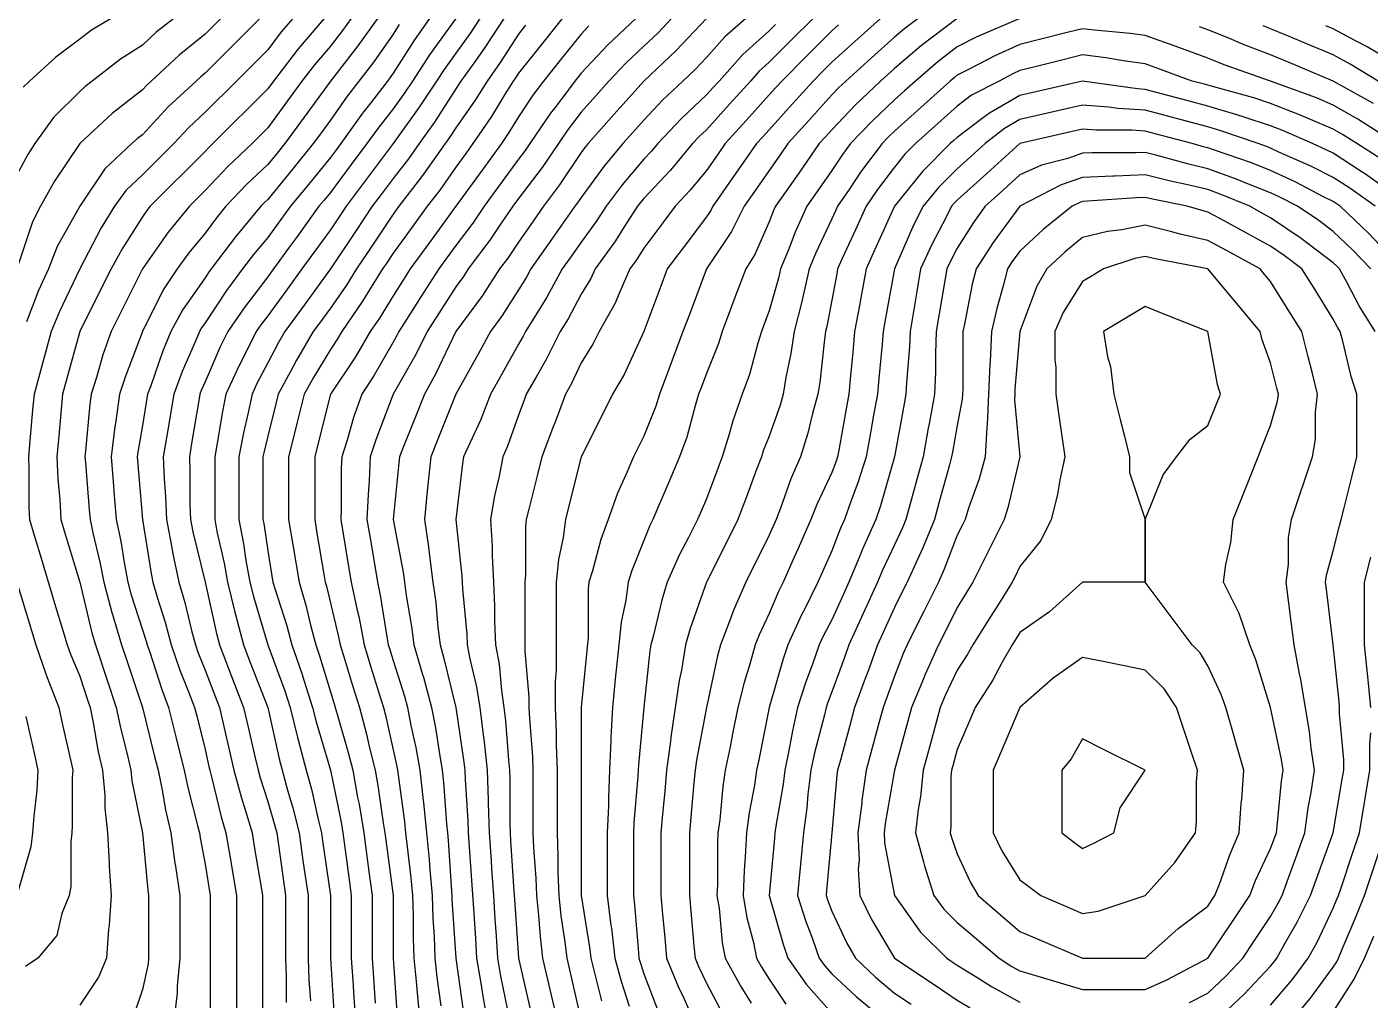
# Model space of a CAD drawing. Header units: inches. Extents: x 794995 to 811195, y 2485918 to 2508058.
# Drawn here: x 809820 to 810463, y 2502068 to 2502534 of the extents above; entities that cross this region are included whole.
import ezdxf

# ---------------------------------------------------------------- set-up
doc = ezdxf.new("R2010")
doc.units = ezdxf.units.IN
doc.header["$MEASUREMENT"] = 0
doc.layers.add('contour', color=7, linetype='Continuous')

msp = doc.modelspace()

# ---------------------------------------------------------------- linework, layer by layer
at = {"layer": 'contour'}
for points in [[(809912.66, 2502538.36), (809905.16, 2502530.86), (809892.74, 2502520.77), (809879.45, 2502508.36), (809877.23, 2502506.29), (809875.16, 2502504.08), (809860.76, 2502492.76), (809845.16, 2502478.36), (809833.16, 2502460.36), (809826.41, 2502448.36), (809822.66, 2502440.86), (809815.16, 2502418.36)], [(809890.16, 2502538.36), (809881.83, 2502531.69), (809875.16, 2502525.5), (809864.72, 2502518.8), (809851.16, 2502508.36), (809847.77, 2502505.75), (809845.16, 2502503.36), (809832.66, 2502490.86), (809823.73, 2502478.36), (809820.38, 2502473.14), (809815.16, 2502463.36)], [(809860.16, 2502538.36), (809850.87, 2502532.65), (809845.16, 2502528.36), (809833.73, 2502519.79), (809821.16, 2502508.36), (809818.16, 2502505.36)], [(809931.41, 2502538.36), (809905.16, 2502512.11), (809903.09, 2502510.43), (809900.87, 2502508.36), (809887.57, 2502495.95), (809875.16, 2502482.65), (809872.76, 2502480.76), (809870.16, 2502478.36), (809857.16, 2502466.36), (809845.16, 2502448.36), (809834.45, 2502429.08), (809830.16, 2502418.36), (809825.5, 2502408.02), (809819.77, 2502392.98)], [(809947.16, 2502538.36), (809941.64, 2502531.87), (809935.16, 2502523.36), (809920.16, 2502508.36), (809905.16, 2502493.36), (809897.42, 2502486.1), (809890.16, 2502478.36), (809875.16, 2502463.36), (809867.42, 2502456.1), (809861.83, 2502448.36), (809855.5, 2502438.02), (809845.16, 2502418.36), (809835.48, 2502398.04), (809831.52, 2502388.36), (809828.02, 2502375.5), (809826.41, 2502369.61), (809823.34, 2502358.36), (809822.66, 2502350.86), (809821.16, 2502334.36), (809820.61, 2502328.36), (809820.87, 2502322.65), (809820.87, 2502304.08), (809821.16, 2502298.36), (809823.73, 2502289.79), (809826.7, 2502279.9), (809833.62, 2502256.82), (809836.59, 2502246.93), (809839.16, 2502238.36), (809840.71, 2502233.92), (809845.16, 2502223.36), (809848.91, 2502212.11), (809850.16, 2502208.36), (809851.47, 2502202.05), (809854.05, 2502187.25), (809856.07, 2502178.36), (809857.16, 2502166.36), (809857.16, 2502160.36), (809858.49, 2502148.36), (809859.28, 2502134.24), (809859.28, 2502132.48), (809860.16, 2502118.36), (809859.28, 2502104.24), (809859.01, 2502102.21), (809858.02, 2502088.36), (809854.16, 2502079.36), (809845.16, 2502065.86)], [(809962.16, 2502538.36), (809949.75, 2502523.77), (809947.16, 2502520.36), (809937.89, 2502508.36), (809935.16, 2502504.61), (809908.91, 2502478.36), (809906.98, 2502476.54), (809905.16, 2502474.61), (809878.91, 2502448.36), (809877.23, 2502446.29), (809875.16, 2502443.36), (809865.48, 2502428.04), (809860.16, 2502418.36), (809855.16, 2502408.36), (809845.16, 2502388.36), (809838.73, 2502364.79), (809836.98, 2502358.36), (809836.16, 2502349.36), (809835.16, 2502338.36), (809834.25, 2502328.36), (809834.72, 2502317.93), (809835.69, 2502307.84), (809836.16, 2502298.36), (809838.24, 2502291.44), (809845.16, 2502268.36), (809850.97, 2502244.17), (809852.66, 2502238.36), (809858.28, 2502221.49), (809862.66, 2502208.36), (809864.81, 2502198.02), (809868.1, 2502185.42), (809869.7, 2502178.36), (809870.16, 2502173.36), (809875.16, 2502148.36), (809877.77, 2502120.97), (809878.16, 2502118.36), (809878.16, 2502088.36), (809877.89, 2502085.63), (809875.16, 2502073.36), (809871.41, 2502062.11)], [(809975.16, 2502538.36), (809971.01, 2502532.51), (809965.16, 2502525.03), (809957.47, 2502516.05), (809951.52, 2502508.36), (809944.63, 2502498.89), (809935.16, 2502485.86), (809927.66, 2502478.36), (809916.07, 2502467.45), (809905.16, 2502455.86), (809897.66, 2502448.36), (809887.57, 2502435.95), (809875.16, 2502418.36), (809865.16, 2502398.36), (809860.16, 2502388.36), (809856.27, 2502377.25), (809853.16, 2502366.36), (809850.61, 2502358.36), (809849.96, 2502353.56), (809848.02, 2502331.22), (809847.66, 2502328.36), (809847.89, 2502325.63), (809849.77, 2502302.98), (809850.16, 2502298.36), (809851.47, 2502292.05), (809854.84, 2502278.04), (809856.7, 2502268.36), (809860.61, 2502253.82), (809861.04, 2502252.48), (809865.16, 2502238.36), (809867.66, 2502230.86), (809875.16, 2502208.36), (809881.16, 2502184.36), (809882.66, 2502178.36), (809884.63, 2502168.89), (809886.27, 2502159.47), (809888.79, 2502148.36), (809890.76, 2502133.96), (809891.04, 2502132.48), (809893.16, 2502118.36), (809893.16, 2502088.36), (809891.83, 2502075.03), (809891.83, 2502071.69), (809890.16, 2502058.36)], [(809987.66, 2502538.36), (809978.33, 2502525.19), (809965.16, 2502508.36), (809952.53, 2502490.99), (809943.34, 2502478.36), (809939.66, 2502473.86), (809935.16, 2502468.36), (809924.87, 2502458.65), (809915.16, 2502448.36), (809910.61, 2502442.91), (809905.16, 2502435.5), (809897.42, 2502426.1), (809891.83, 2502418.36), (809885.16, 2502408.36), (809875.16, 2502388.36), (809866.88, 2502366.64), (809864.25, 2502358.36), (809862.53, 2502345.73), (809861.83, 2502341.69), (809860.16, 2502328.36), (809861.31, 2502314.52), (809861.52, 2502312), (809862.66, 2502298.36), (809864.81, 2502288.02), (809866.59, 2502276.93), (809868.24, 2502268.36), (809869.7, 2502262.91), (809876.98, 2502240.18), (809877.47, 2502238.36), (809878.69, 2502234.83), (809884.25, 2502217.45), (809887.66, 2502208.36), (809891.16, 2502194.36), (809891.83, 2502191.69), (809895.16, 2502178.36), (809896.88, 2502170.09), (809901.63, 2502151.89), (809902.43, 2502148.36), (809902.76, 2502145.96), (809905.16, 2502133.36), (809907.66, 2502118.36), (809907.66, 2502058.36)], [(809998.08, 2502535.43), (809995.16, 2502530.86), (809985.93, 2502517.59), (809978.79, 2502508.36), (809972.85, 2502500.67), (809965.16, 2502489.61), (809960.42, 2502483.1), (809956.98, 2502478.36), (809947.16, 2502466.36), (809935.16, 2502451.69), (809933.45, 2502450.08), (809931.83, 2502448.36), (809919.7, 2502433.82), (809917.16, 2502430.36), (809908.16, 2502418.36), (809906.87, 2502416.65), (809905.16, 2502414.08), (809894.57, 2502398.95), (809888.79, 2502388.36), (809884.84, 2502378.68), (809879.16, 2502362.36), (809877.66, 2502358.36), (809875.16, 2502343.36), (809872.94, 2502330.58), (809872.66, 2502328.36), (809875.16, 2502298.36), (809879.3, 2502272.5), (809880.16, 2502268.36), (809882.22, 2502261.3), (809886.07, 2502249.27), (809889.01, 2502238.36), (809893.16, 2502226.36), (809897.16, 2502216.36), (809900.16, 2502208.36), (809901.16, 2502204.36), (809905.16, 2502188.36), (809907.03, 2502180.24), (809907.47, 2502178.36), (809908.32, 2502175.2), (809912.9, 2502156.1), (809915.16, 2502148.36), (809917.16, 2502136.36), (809920.16, 2502118.36), (809920.16, 2502058.36)], [(810012.66, 2502538.36), (810005.4, 2502528.12), (809995.16, 2502512.11), (809993.62, 2502509.9), (809992.43, 2502508.36), (809983.16, 2502496.36), (809980.53, 2502493), (809970.16, 2502478.36), (809968.02, 2502475.5), (809965.16, 2502471.69), (809954.66, 2502458.86), (809946.07, 2502448.36), (809941.47, 2502442.05), (809935.16, 2502433.36), (809928.3, 2502425.22), (809923.16, 2502418.36), (809915.44, 2502408.08), (809905.16, 2502392.65), (809903.39, 2502390.13), (809902.43, 2502388.36), (809900.54, 2502383.75), (809894.25, 2502369.27), (809890.16, 2502358.36), (809887.16, 2502340.36), (809885.16, 2502328.36), (809885.59, 2502317.93), (809886.27, 2502309.47), (809886.7, 2502298.36), (809889.44, 2502284.08), (809889.64, 2502282.84), (809892.66, 2502268.36), (809895.48, 2502258.68), (809898.84, 2502244.68), (809900.54, 2502238.36), (809901.73, 2502234.93), (809905.16, 2502226.36), (809910.16, 2502213.36), (809912.08, 2502208.36), (809914.16, 2502199.36), (809916.41, 2502189.61), (809919.01, 2502178.36), (809922.43, 2502165.63), (809924.57, 2502158.95), (809927.66, 2502148.36), (809928.73, 2502141.93), (809932.16, 2502121.36), (809932.66, 2502118.36), (809932.66, 2502058.36)], [(810025.16, 2502538.36), (810012.6, 2502520.92), (810004.39, 2502508.36), (810000.74, 2502502.78), (809995.16, 2502495.03), (809987.84, 2502485.68), (809982.66, 2502478.36), (809975.16, 2502468.36), (809965.16, 2502455.03), (809962.16, 2502451.36), (809959.7, 2502448.36), (809949.37, 2502434.15), (809945.16, 2502428.36), (809937.89, 2502418.36), (809935.16, 2502414.61), (809923.81, 2502399.71), (809916.07, 2502388.36), (809912.43, 2502381.09), (809905.16, 2502364.36), (809903.34, 2502360.18), (809902.66, 2502358.36), (809902.16, 2502355.36), (809898.73, 2502334.79), (809897.66, 2502328.36), (809897.96, 2502321.16), (809897.96, 2502305.56), (809898.24, 2502298.36), (809899.35, 2502292.56), (809905.16, 2502268.36), (809910.61, 2502243.82), (809912.08, 2502238.36), (809916.41, 2502227.11), (809918.49, 2502221.69), (809923.62, 2502208.36), (809925.78, 2502198.99), (809929.16, 2502184.36), (809930.54, 2502178.36), (809931.52, 2502174.72), (809935.16, 2502163.36), (809938.59, 2502151.79), (809939.45, 2502148.36), (809943.73, 2502118.36), (809943.73, 2502088.36), (809944.05, 2502079.47), (809944.05, 2502067.25)], [(810036.7, 2502538.36), (810032.14, 2502531.38), (810025.16, 2502521.69), (810019.58, 2502513.94), (810015.93, 2502508.36), (810007.72, 2502495.8), (809995.16, 2502478.36), (809982.3, 2502461.22), (809972.66, 2502448.36), (809969.66, 2502443.86), (809965.16, 2502437.11), (809957.26, 2502426.26), (809951.52, 2502418.36), (809944.63, 2502408.89), (809935.16, 2502395.86), (809931.92, 2502391.6), (809929.7, 2502388.36), (809924.25, 2502377.45), (809921.44, 2502372.08), (809915.16, 2502358.36), (809913.44, 2502350.09), (809910.87, 2502334.08), (809909.77, 2502328.36), (809909.77, 2502298.36), (809910.87, 2502292.65), (809914.25, 2502277.45), (809915.87, 2502268.36), (809919.44, 2502254.08), (809919.7, 2502252.91), (809923.62, 2502238.36), (809926.83, 2502230.03), (809935.16, 2502208.36), (809940.61, 2502183.82), (809944.63, 2502168.89), (809947.16, 2502160.36), (809950.16, 2502148.36), (809952.03, 2502135.24), (809952.66, 2502130.86), (809954.45, 2502118.36), (809954.45, 2502088.36), (809954.81, 2502078.02), (809955.56, 2502067.96)], [(810048.24, 2502538.36), (810039.11, 2502524.41), (810033.73, 2502516.93), (810027.66, 2502508.36), (810026.7, 2502506.82), (810025.16, 2502504.61), (810014.91, 2502488.61), (810007.66, 2502478.36), (810002.48, 2502471.04), (809995.16, 2502461.69), (809989.44, 2502454.08), (809985.16, 2502448.36), (809977.16, 2502436.36), (809965.16, 2502418.36), (809952.53, 2502400.99), (809943.34, 2502388.36), (809940.3, 2502383.22), (809935.16, 2502373.36), (809930.02, 2502363.5), (809927.66, 2502358.36), (809925.69, 2502348.89), (809923.55, 2502339.97), (809921.31, 2502328.36), (809921.31, 2502298.36), (809923.55, 2502286.75), (809924.72, 2502278.8), (809926.59, 2502268.36), (809928.3, 2502261.5), (809935.16, 2502238.36), (809943.27, 2502216.47), (809945.87, 2502208.36), (809949.44, 2502194.08), (809949.7, 2502192.91), (809953.62, 2502178.36), (809956.07, 2502169.27), (809959.44, 2502154.08), (809960.87, 2502148.36), (809961.41, 2502144.61), (809965.16, 2502118.36), (809965.16, 2502088.36), (809967.03, 2502060.24)], [(810058.49, 2502535.03), (810055.16, 2502530.86), (810046.38, 2502517.14), (810040.16, 2502508.36), (810034.39, 2502499.13), (810025.16, 2502485.86), (810022.23, 2502481.29), (810020.16, 2502478.36), (810009.79, 2502463.73), (810007.16, 2502460.36), (809997.89, 2502448.36), (809995.16, 2502444.61), (809984.66, 2502428.86), (809977.66, 2502418.36), (809972.85, 2502410.67), (809965.16, 2502399.61), (809960.42, 2502393.1), (809956.98, 2502388.36), (809948.87, 2502374.65), (809946.07, 2502369.27), (809940.16, 2502358.36), (809939.16, 2502354.36), (809935.16, 2502338.36), (809933.22, 2502330.3), (809932.85, 2502328.36), (809932.85, 2502298.36), (809933.22, 2502296.43), (809935.16, 2502283.36), (809937.66, 2502268.36), (809938.69, 2502264.83), (809944.25, 2502247.45), (809946.7, 2502238.36), (809951.44, 2502224.65), (809952.53, 2502220.99), (809956.59, 2502208.36), (809958.3, 2502201.5), (809965.16, 2502178.36), (809970.3, 2502153.5), (809971.16, 2502148.36), (809972.08, 2502141.44), (809973.98, 2502127.18), (809975.16, 2502118.36), (809975.16, 2502088.36), (809975.87, 2502077.65), (809976.41, 2502069.61), (809977.16, 2502058.36)], [(810076.16, 2502538.36), (810066.83, 2502526.69), (810055.16, 2502512.11), (810053.7, 2502509.82), (810052.66, 2502508.36), (810048.49, 2502501.69), (810042.19, 2502491.33), (810033.34, 2502478.36), (810029.9, 2502473.62), (810025.16, 2502467.11), (810017.47, 2502456.05), (810011.52, 2502448.36), (810004.63, 2502438.89), (809995.16, 2502425.86), (809992.16, 2502421.36), (809990.16, 2502418.36), (809981.83, 2502405.03), (809980.56, 2502402.96), (809970.61, 2502388.36), (809968.59, 2502384.93), (809965.16, 2502379.79), (809957.05, 2502366.47), (809952.66, 2502358.36), (809949.16, 2502344.36), (809948.49, 2502341.69), (809945.16, 2502328.36), (809945.16, 2502298.36), (809947.16, 2502286.36), (809950.16, 2502268.36), (809953.55, 2502256.75), (809955.69, 2502247.84), (809958.24, 2502238.36), (809960.02, 2502233.22), (809965.16, 2502215.86), (809966.92, 2502210.13), (809967.47, 2502208.36), (809968.32, 2502205.2), (809973.73, 2502186.93), (809975.87, 2502178.36), (809978.2, 2502165.32), (809978.87, 2502162.08), (809981.16, 2502148.36), (809982.81, 2502136.01), (809983.62, 2502129.9), (809985.16, 2502118.36), (809985.16, 2502088.36), (809985.78, 2502078.99), (809986.59, 2502066.93)], [(810088.8, 2502534.72), (810085.16, 2502530.86), (810075.16, 2502518.36), (810067.16, 2502508.36), (810062.02, 2502501.5), (810055.16, 2502491.22), (810050.29, 2502483.23), (810046.98, 2502478.36), (810037.79, 2502465.73), (810025.16, 2502448.36), (810012.53, 2502430.99), (810003.34, 2502418.36), (810000.16, 2502413.36), (809995.16, 2502405.5), (809988.67, 2502394.85), (809984.25, 2502388.36), (809977.16, 2502376.36), (809965.16, 2502358.36), (809959.16, 2502334.36), (809957.66, 2502328.36), (809957.66, 2502298.36), (809958.73, 2502291.93), (809962.16, 2502271.36), (809962.66, 2502268.36), (809963.22, 2502266.43), (809969.03, 2502242.23), (809969.77, 2502238.36), (809971.83, 2502231.69), (809975.75, 2502218.95), (809979.01, 2502208.36), (809982.43, 2502195.63), (809983.73, 2502189.79), (809986.59, 2502178.36), (809987.89, 2502171.09), (809990.36, 2502153.16), (809991.16, 2502148.36), (809991.63, 2502144.83), (809995.16, 2502118.36), (809995.16, 2502088.36), (809997.09, 2502060.3)], [(810111.41, 2502538.36), (810097.89, 2502525.63), (810085.16, 2502512.11), (810082.16, 2502508.36), (810073.16, 2502496.36), (810070.56, 2502492.96), (810060.61, 2502478.36), (810058.4, 2502475.12), (810055.16, 2502470.86), (810045.69, 2502457.84), (810038.79, 2502448.36), (810033.27, 2502440.25), (810025.16, 2502429.61), (810020.42, 2502423.1), (810016.98, 2502418.36), (810008.49, 2502405.03), (810002.66, 2502395.86), (809997.89, 2502388.36), (809996.98, 2502386.54), (809995.16, 2502383.36), (809986.07, 2502367.45), (809980.16, 2502358.36), (809976.27, 2502347.25), (809973.16, 2502336.36), (809970.61, 2502328.36), (809970.38, 2502323.14), (809970.38, 2502303.58), (809970.16, 2502298.36), (809973.73, 2502276.93), (809975.16, 2502268.36), (809977.79, 2502255.73), (809978.71, 2502251.91), (809981.31, 2502238.36), (809984.57, 2502227.77), (809988.49, 2502215.03), (809990.54, 2502208.36), (809991.52, 2502204.72), (809996.98, 2502180.18), (809997.3, 2502178.36), (809997.56, 2502175.96), (810000.61, 2502153.82), (810001.16, 2502148.36), (810001.83, 2502141.69), (810003.73, 2502126.93), (810004.53, 2502118.36), (810004.84, 2502108.68), (810004.84, 2502098.04), (810005.16, 2502088.36), (810006.27, 2502077.25), (810006.77, 2502069.97), (810008.02, 2502058.36)], [(810128.49, 2502538.36), (810122.02, 2502531.5), (810115.16, 2502525.03), (810106.59, 2502516.93), (810098.49, 2502508.36), (810092.22, 2502501.3), (810085.16, 2502493.36), (810078.67, 2502484.85), (810074.25, 2502478.36), (810066.51, 2502467.01), (810055.16, 2502452.11), (810052.43, 2502448.36), (810046.59, 2502439.79), (810041.44, 2502432.08), (810031.16, 2502418.36), (810028.8, 2502414.72), (810025.16, 2502409.79), (810011.52, 2502388.36), (810006.07, 2502377.45), (809995.16, 2502358.36), (809986.88, 2502336.64), (809984.25, 2502328.36), (809983.73, 2502316.93), (809983.16, 2502310.36), (809982.66, 2502298.36), (809984.45, 2502287.65), (809987.66, 2502268.36), (809988.95, 2502262.15), (809992.3, 2502241.22), (809992.85, 2502238.36), (809993.39, 2502236.6), (809995.16, 2502230.86), (810000.61, 2502213.82), (810002.08, 2502208.36), (810003.73, 2502199.79), (810006.07, 2502189.27), (810008.02, 2502178.36), (810009.56, 2502163.96), (810009.7, 2502162.91), (810011.16, 2502148.36), (810012.43, 2502135.63), (810012.74, 2502130.77), (810013.91, 2502118.36), (810014.25, 2502107.45), (810014.81, 2502098.71), (810015.16, 2502088.36), (810016.07, 2502079.27), (810017.96, 2502065.56)], [(810145.16, 2502538.36), (810130.61, 2502522.91), (810115.16, 2502508.36), (810101.04, 2502492.48), (810088.49, 2502478.36), (810086.98, 2502476.54), (810085.16, 2502474.08), (810074.87, 2502458.65), (810067.16, 2502448.36), (810062.22, 2502441.3), (810055.16, 2502431.22), (810050.02, 2502423.5), (810046.16, 2502418.36), (810037.89, 2502405.63), (810025.16, 2502388.36), (810015.48, 2502368.04), (810010.16, 2502358.36), (810005.87, 2502347.65), (810000.16, 2502333.36), (809998.16, 2502328.36), (809997.89, 2502325.63), (809995.16, 2502298.36), (809999.96, 2502273.16), (810000.61, 2502268.36), (810001.47, 2502262.05), (810004.05, 2502247.25), (810005.16, 2502238.36), (810009.28, 2502224.24), (810009.7, 2502222.91), (810013.62, 2502208.36), (810015.48, 2502198.68), (810017.33, 2502186.19), (810018.73, 2502178.36), (810019.35, 2502172.56), (810020.71, 2502152.81), (810021.16, 2502148.36), (810021.52, 2502144.72), (810023.09, 2502120.43), (810023.28, 2502118.36), (810023.34, 2502116.54), (810025.16, 2502088.36), (810028.8, 2502062)], [(810163.91, 2502538.36), (810153.98, 2502529.54), (810145.16, 2502519.61), (810139.7, 2502513.82), (810133.91, 2502508.36), (810124.25, 2502499.27), (810115.16, 2502489.61), (810109.87, 2502483.66), (810105.16, 2502478.36), (810096.07, 2502467.45), (810085.16, 2502452.65), (810083.45, 2502450.08), (810082.16, 2502448.36), (810071.04, 2502432.48), (810061.16, 2502418.36), (810059.03, 2502414.49), (810055.16, 2502408.36), (810047.42, 2502396.1), (810041.83, 2502388.36), (810035.87, 2502377.65), (810025.16, 2502358.36), (810016.59, 2502336.93), (810013.16, 2502328.36), (810011.83, 2502315.03), (810011.52, 2502312), (810010.16, 2502298.36), (810012.12, 2502285.32), (810012.53, 2502280.99), (810014.25, 2502268.36), (810015.56, 2502258.76), (810016.59, 2502246.93), (810017.66, 2502238.36), (810019.35, 2502232.56), (810025.16, 2502208.36), (810029.03, 2502182.23), (810029.45, 2502178.36), (810029.6, 2502173.92), (810030.97, 2502154.17), (810031.16, 2502148.36), (810033.73, 2502109.79), (810034.53, 2502097.74), (810035.16, 2502088.36), (810037.16, 2502076.36), (810037.89, 2502071.09), (810040.16, 2502058.36)], [(810178.16, 2502535.36), (810175.16, 2502532.36), (810162.53, 2502520.99), (810151.16, 2502508.36), (810148.32, 2502505.2), (810145.16, 2502501.69), (810133.16, 2502490.36), (810121.83, 2502478.36), (810118.8, 2502474.72), (810115.16, 2502470.86), (810104.87, 2502458.65), (810097.16, 2502448.36), (810092.43, 2502441.09), (810085.16, 2502431.22), (810079.87, 2502423.66), (810076.16, 2502418.36), (810068.71, 2502404.81), (810063.73, 2502396.93), (810058.49, 2502388.36), (810057.38, 2502386.14), (810055.16, 2502382.36), (810046.59, 2502366.93), (810041.83, 2502358.36), (810037.16, 2502346.36), (810031.83, 2502335.03), (810028.91, 2502328.36), (810028.32, 2502325.2), (810025.16, 2502298.36), (810028.02, 2502271.22), (810028.16, 2502268.36), (810028.32, 2502265.2), (810030.38, 2502243.58), (810030.61, 2502238.36), (810031.83, 2502231.69), (810035.16, 2502218.36), (810036.7, 2502208.36), (810038.2, 2502195.32), (810038.71, 2502191.91), (810040.16, 2502178.36), (810040.68, 2502163.88), (810040.68, 2502162.84), (810041.16, 2502148.36), (810042.03, 2502135.24), (810042.3, 2502131.22), (810043.16, 2502118.36), (810043.91, 2502107.11), (810044.45, 2502099.08), (810045.16, 2502088.36), (810046.59, 2502079.79), (810049.94, 2502063.58)], [(810196.16, 2502538.36), (810185.66, 2502527.86), (810175.16, 2502517.36), (810170.42, 2502513.1), (810166.16, 2502508.36), (810156.21, 2502497.31), (810145.16, 2502485.03), (810141.73, 2502481.79), (810138.49, 2502478.36), (810127.89, 2502465.63), (810115.16, 2502452.11), (810113.45, 2502450.08), (810112.16, 2502448.36), (810106.59, 2502439.79), (810101.61, 2502431.91), (810091.83, 2502418.36), (810089.77, 2502413.75), (810085.16, 2502406.36), (810078.95, 2502394.57), (810075.16, 2502388.36), (810068.49, 2502375.03), (810063.73, 2502366.93), (810058.91, 2502358.36), (810057.89, 2502355.63), (810055.16, 2502348.36), (810049.94, 2502333.58), (810047.66, 2502328.36), (810045.93, 2502319.13), (810043.73, 2502309.79), (810041.83, 2502298.36), (810042.53, 2502285.73), (810042.53, 2502280.99), (810043.16, 2502268.36), (810043.73, 2502256.93), (810043.73, 2502249.79), (810044.25, 2502238.36), (810045.93, 2502229.13), (810046.98, 2502216.54), (810048.24, 2502208.36), (810048.95, 2502202.15), (810050.36, 2502183.16), (810050.87, 2502178.36), (810051.02, 2502174.22), (810051.02, 2502152.5), (810051.16, 2502148.36), (810051.41, 2502144.61), (810053.02, 2502120.5), (810053.16, 2502118.36), (810053.28, 2502116.49), (810055.16, 2502088.36), (810060.78, 2502063.99)], [(810208.32, 2502535.2), (810205.16, 2502532.36), (810193.16, 2502520.36), (810181.16, 2502508.36), (810178.32, 2502505.2), (810175.16, 2502501.69), (810164.11, 2502489.41), (810154.16, 2502478.36), (810150.45, 2502473.07), (810145.16, 2502465.5), (810137.42, 2502456.1), (810130.16, 2502448.36), (810123.73, 2502439.79), (810115.16, 2502428.36), (810111.29, 2502422.23), (810108.49, 2502418.36), (810103.16, 2502406.36), (810101.52, 2502402), (810093.73, 2502388.36), (810090.87, 2502382.65), (810085.16, 2502373.36), (810080.36, 2502363.16), (810077.66, 2502358.36), (810073.16, 2502346.36), (810071.52, 2502342), (810066.41, 2502328.36), (810064.16, 2502319.36), (810060.16, 2502303.36), (810058.91, 2502298.36), (810058.49, 2502295.03), (810058.49, 2502271.69), (810058.16, 2502268.36), (810058.16, 2502235.36), (810060.16, 2502213.36), (810060.16, 2502208.36), (810060.38, 2502203.14), (810061.83, 2502185.03), (810062.08, 2502178.36), (810062.08, 2502148.36), (810062.36, 2502141.16), (810063.44, 2502126.64), (810063.73, 2502118.36), (810064.76, 2502108.76), (810065.5, 2502098.71), (810066.7, 2502088.36), (810073.62, 2502058.36)], [(810228.49, 2502538.36), (810216.21, 2502527.31), (810205.16, 2502517.36), (810200.66, 2502512.86), (810196.16, 2502508.36), (810186.21, 2502497.31), (810175.16, 2502485.03), (810172, 2502481.52), (810169.16, 2502478.36), (810159.28, 2502464.24), (810148.16, 2502448.36), (810147.16, 2502446.36), (810145.16, 2502443.36), (810134.45, 2502429.08), (810126.41, 2502418.36), (810123.34, 2502410.18), (810115.16, 2502388.36), (810105.69, 2502367.84), (810100.16, 2502358.36), (810095.16, 2502348.36), (810085.16, 2502328.36), (810079.16, 2502304.36), (810077.66, 2502298.36), (810076.59, 2502289.79), (810074.25, 2502279.27), (810073.16, 2502268.36), (810073.16, 2502226.36), (810072.66, 2502220.86), (810072.66, 2502208.36), (810073.16, 2502196.36), (810073.16, 2502190.36), (810073.62, 2502178.36), (810073.62, 2502148.36), (810074.05, 2502137.25), (810074.05, 2502129.47), (810074.45, 2502118.36), (810075.48, 2502108.68), (810077.33, 2502096.19), (810078.24, 2502088.36), (810079.53, 2502082.74), (810085.16, 2502058.36)], [(810246.41, 2502538.36), (810240.02, 2502533.5), (810235.16, 2502529.36), (810224.11, 2502519.41), (810211.83, 2502508.36), (810208.4, 2502505.12), (810205.16, 2502501.69), (810194.11, 2502489.41), (810184.16, 2502478.36), (810180.45, 2502473.07), (810175.16, 2502465.5), (810168.1, 2502455.42), (810163.16, 2502448.36), (810157.16, 2502436.36), (810145.16, 2502418.36), (810136.98, 2502396.54), (810133.91, 2502388.36), (810128.79, 2502374.72), (810127.16, 2502370.36), (810122.66, 2502358.36), (810120.87, 2502352.65), (810115.16, 2502338.36), (810111.83, 2502331.69), (810110.16, 2502328.36), (810106.59, 2502319.79), (810102.53, 2502310.99), (810098.02, 2502298.36), (810094.63, 2502288.89), (810090.61, 2502273.82), (810088.91, 2502268.36), (810088.49, 2502265.03), (810088.49, 2502241.69), (810087.89, 2502235.63), (810085.16, 2502208.36), (810085.16, 2502118.36), (810089.3, 2502092.5), (810089.77, 2502088.36), (810091.47, 2502082.05), (810094.84, 2502068.04)], [(810265.16, 2502538.36), (810248.13, 2502525.39), (810235.16, 2502514.36), (810232, 2502511.52), (810228.49, 2502508.36), (810216.51, 2502497.01), (810205.16, 2502485.03), (810202, 2502481.52), (810199.16, 2502478.36), (810189.28, 2502464.24), (810178.16, 2502448.36), (810177.23, 2502446.29), (810175.16, 2502440.86), (810168.24, 2502425.28), (810163.91, 2502418.36), (810158.79, 2502404.72), (810157.16, 2502400.36), (810152.66, 2502388.36), (810150.87, 2502382.65), (810145.16, 2502368.36), (810142.43, 2502361.09), (810141.41, 2502358.36), (810139.7, 2502352.91), (810135.69, 2502337.84), (810132.3, 2502328.36), (810127.16, 2502316.36), (810122.66, 2502305.86), (810119.45, 2502298.36), (810118.02, 2502295.5), (810115.16, 2502288.36), (810109.44, 2502274.08), (810107.66, 2502268.36), (810106.59, 2502259.79), (810104.25, 2502249.27), (810103.16, 2502238.36), (810101.83, 2502225.03), (810101.52, 2502222), (810100.16, 2502208.36), (810099.44, 2502194.08), (810099.44, 2502192.65), (810098.79, 2502178.36), (810098.2, 2502165.32), (810098.2, 2502161.4), (810097.66, 2502148.36), (810097.66, 2502118.36), (810099.44, 2502104.08), (810099.64, 2502102.84), (810101.31, 2502088.36), (810104.25, 2502077.45), (810108.1, 2502065.42)], [(810295.16, 2502538.36), (810274.25, 2502529.27), (810265.16, 2502524.72), (810255.93, 2502517.59), (810245.16, 2502508.36), (810239.9, 2502503.62), (810235.16, 2502499.36), (810224.39, 2502489.13), (810214.16, 2502478.36), (810210.3, 2502473.22), (810205.16, 2502465.5), (810198.1, 2502455.42), (810193.16, 2502448.36), (810187.57, 2502435.95), (810184.39, 2502427.59), (810180.61, 2502418.36), (810179.6, 2502413.92), (810175.16, 2502398.36), (810172.43, 2502391.09), (810171.41, 2502388.36), (810169.7, 2502382.91), (810165.69, 2502367.84), (810162.3, 2502358.36), (810157.79, 2502345.73), (810156.07, 2502339.27), (810152.66, 2502328.36), (810150.61, 2502322.91), (810145.16, 2502308.36), (810142.16, 2502301.36), (810140.87, 2502298.36), (810136.59, 2502289.79), (810132.12, 2502281.4), (810126.41, 2502268.36), (810123.73, 2502259.79), (810119.77, 2502242.98), (810118.49, 2502238.36), (810118.02, 2502235.5), (810115.16, 2502208.36), (810112.55, 2502180.97), (810112.43, 2502178.36), (810112.3, 2502175.5), (810110.36, 2502153.16), (810110.16, 2502148.36), (810110.16, 2502118.36), (810110.71, 2502113.92), (810112.55, 2502090.97), (810112.85, 2502088.36), (810113.34, 2502086.54), (810115.16, 2502080.86), (810121.37, 2502064.57)], [(810475.16, 2502478.36), (810456.87, 2502490.07), (810445.16, 2502496.82), (810437.05, 2502500.25), (810415.16, 2502508.36), (810392.9, 2502516.1), (810385.16, 2502519.27), (810371.16, 2502524.36), (810355.16, 2502530.18), (810347.96, 2502531.16), (810330.87, 2502532.65), (810325.16, 2502533.36), (810318.49, 2502531.69), (810305.16, 2502528.36), (810295.16, 2502525.86), (810283.16, 2502520.36), (810270.61, 2502513.82), (810265.16, 2502511.09), (810263.62, 2502509.9), (810261.83, 2502508.36), (810247.79, 2502495.73), (810235.16, 2502484.36), (810232.08, 2502481.44), (810229.16, 2502478.36), (810218.87, 2502464.65), (810213.73, 2502456.93), (810207.89, 2502448.36), (810207.03, 2502446.49), (810205.16, 2502442.36), (810197.42, 2502426.1), (810194.25, 2502418.36), (810191.04, 2502404.24), (810190.76, 2502402.76), (810187.16, 2502388.36), (810185.59, 2502377.93), (810183.16, 2502366.36), (810181.83, 2502358.36), (810180.38, 2502353.14), (810175.16, 2502338.36), (810172.3, 2502331.22), (810171.41, 2502328.36), (810169.16, 2502322.36), (810164.25, 2502309.27), (810160.16, 2502298.36), (810155.16, 2502288.36), (810145.16, 2502268.36), (810137.33, 2502246.19), (810135.16, 2502238.36), (810133.16, 2502226.36), (810132.12, 2502221.4), (810128.2, 2502195.32), (810127.79, 2502190.99), (810126.07, 2502178.36), (810125.16, 2502168.36), (810124.16, 2502157.36), (810123.34, 2502148.36), (810123.34, 2502118.36), (810124.16, 2502109.36), (810125.16, 2502098.36), (810126.07, 2502088.36), (810131.61, 2502074.81), (810134.25, 2502069.27), (810139.16, 2502058.36)], [(810464.39, 2502497.59), (810445.16, 2502508.36), (810423.98, 2502517.18), (810415.16, 2502520.86), (810402.43, 2502525.63), (810394.39, 2502529.13), (810385.16, 2502532.91), (810381.16, 2502534.36)], [(810466.59, 2502508.36), (810453.27, 2502516.47), (810445.16, 2502520.86), (810432.81, 2502526.01), (810423.73, 2502529.79), (810415.16, 2502533.36), (810411.52, 2502534.72)], [(810475.16, 2502516.54), (810461.44, 2502524.65), (810456.07, 2502527.45), (810445.16, 2502533.36), (810441.63, 2502534.83)], [(810467.84, 2502471.04), (810456.41, 2502478.36), (810449.55, 2502482.75), (810445.16, 2502485.28), (810433.16, 2502490.36), (810429.01, 2502492.21), (810415.16, 2502497.65), (810407.05, 2502500.25), (810388.02, 2502505.5), (810385.16, 2502506.36), (810383.58, 2502506.78), (810377.66, 2502508.36), (810361.16, 2502514.36), (810355.16, 2502516.54), (810345.69, 2502517.84), (810336.27, 2502519.47), (810325.16, 2502520.86), (810315.16, 2502518.36), (810301.83, 2502515.03), (810295.16, 2502513.36), (810291.73, 2502511.79), (810285.16, 2502508.36), (810272.02, 2502501.5), (810265.16, 2502496.36), (810245.16, 2502478.36), (810240.16, 2502473.36), (810235.16, 2502467.11), (810227.05, 2502456.47), (810221.52, 2502448.36), (810216.41, 2502437.11), (810210.16, 2502423.36), (810207.89, 2502418.36), (810207.47, 2502416.05), (810205.16, 2502403.36), (810202.76, 2502390.76), (810202.16, 2502388.36), (810201.63, 2502384.83), (810199.44, 2502364.08), (810198.49, 2502358.36), (810195.93, 2502349.13), (810193.73, 2502339.79), (810190.16, 2502328.36), (810185.59, 2502317.93), (810180.61, 2502303.82), (810178.49, 2502298.36), (810175.16, 2502290.86), (810163.91, 2502268.36), (810158.2, 2502255.32), (810156.07, 2502249.27), (810151.83, 2502238.36), (810150.38, 2502233.14), (810145.16, 2502208.36), (810140.36, 2502183.16), (810139.7, 2502178.36), (810139.16, 2502172.36), (810137.66, 2502155.86), (810136.98, 2502148.36), (810136.98, 2502118.36), (810137.66, 2502110.86), (810139.16, 2502094.36), (810139.7, 2502088.36), (810141.29, 2502084.49), (810145.16, 2502076.36), (810151.37, 2502064.57)], [(810475.16, 2502453.36), (810460.53, 2502463.73), (810458.49, 2502465.03), (810445.16, 2502473.75), (810442.08, 2502475.28), (810435.16, 2502478.36), (810421.31, 2502484.52), (810415.16, 2502486.93), (810402.53, 2502490.99), (810399.01, 2502492.21), (810385.16, 2502496.36), (810375.69, 2502498.89), (810360.61, 2502502.91), (810355.16, 2502504.36), (810351.41, 2502504.61), (810325.16, 2502508.36), (810300.78, 2502502.74), (810295.16, 2502501.44), (810280.53, 2502493), (810277.16, 2502490.36), (810265.16, 2502481.36), (810263.58, 2502479.94), (810261.83, 2502478.36), (810248.49, 2502465.03), (810235.16, 2502448.36), (810225.78, 2502427.74), (810221.52, 2502418.36), (810219.01, 2502404.52), (810218.49, 2502401.69), (810216.07, 2502388.36), (810215.16, 2502378.36), (810214.16, 2502367.36), (810213.34, 2502358.36), (810212.08, 2502351.44), (810208.49, 2502331.69), (810207.89, 2502328.36), (810207.23, 2502326.29), (810205.16, 2502320.86), (810197.96, 2502305.56), (810195.16, 2502298.36), (810189.01, 2502284.52), (810187.16, 2502280.36), (810181.83, 2502268.36), (810179.6, 2502263.92), (810175.16, 2502253.36), (810170.36, 2502243.16), (810168.49, 2502238.36), (810165.93, 2502229.13), (810163.16, 2502220.36), (810160.16, 2502208.36), (810157.66, 2502195.86), (810156.41, 2502189.61), (810154.16, 2502178.36), (810152.98, 2502170.54), (810151.47, 2502154.68), (810150.61, 2502148.36), (810150.38, 2502143.14), (810150.38, 2502123.58), (810150.16, 2502118.36), (810151.16, 2502112.36), (810152.66, 2502095.86), (810154.16, 2502088.36), (810161.61, 2502074.81), (810166.59, 2502066.93)], [(810465.16, 2502448.36), (810453.53, 2502456.73), (810445.16, 2502462.21), (810434.39, 2502467.59), (810419.16, 2502474.36), (810415.16, 2502476.22), (810413.62, 2502476.82), (810409.16, 2502478.36), (810391.31, 2502484.52), (810385.16, 2502486.36), (810374.25, 2502489.27), (810367.79, 2502490.99), (810355.16, 2502494.36), (810342.03, 2502495.24), (810337.66, 2502495.86), (810325.16, 2502496.82), (810295.16, 2502489.9), (810287.84, 2502485.68), (810278.49, 2502478.36), (810271.47, 2502472.05), (810265.16, 2502466.36), (810256.16, 2502457.36), (810248.79, 2502448.36), (810244.25, 2502439.27), (810235.16, 2502418.36), (810230.54, 2502392.98), (810229.7, 2502388.36), (810229.16, 2502382.36), (810227.66, 2502365.86), (810226.98, 2502358.36), (810225.16, 2502348.36), (810223.62, 2502339.9), (810221.52, 2502328.36), (810217.57, 2502315.95), (810214.39, 2502307.59), (810211.16, 2502298.36), (810209.3, 2502294.22), (810205.16, 2502283.36), (810200.54, 2502272.98), (810198.49, 2502268.36), (810191.83, 2502255.03), (810190.68, 2502252.84), (810184.16, 2502238.36), (810181.83, 2502231.69), (810175.16, 2502208.36), (810170.16, 2502183.36), (810169.16, 2502178.36), (810168.1, 2502171.3), (810165.56, 2502157.96), (810164.25, 2502148.36), (810163.73, 2502136.93), (810163.16, 2502130.36), (810162.66, 2502118.36), (810164.45, 2502107.65), (810167.66, 2502095.86), (810169.16, 2502088.36), (810171.29, 2502084.49), (810175.16, 2502078.36), (810183.16, 2502066.36)], [(810475.16, 2502421.69), (810462.19, 2502435.39), (810448.49, 2502448.36), (810446.55, 2502449.76), (810445.16, 2502450.67), (810440.54, 2502452.98), (810426.87, 2502460.07), (810415.16, 2502465.5), (810405.93, 2502469.13), (810388.32, 2502475.2), (810385.16, 2502476.36), (810383.54, 2502476.74), (810377.66, 2502478.36), (810359.9, 2502483.1), (810355.16, 2502484.36), (810348.73, 2502484.79), (810331.59, 2502484.79), (810325.16, 2502485.28), (810319.53, 2502483.99), (810295.16, 2502478.36), (810279.37, 2502464.15), (810265.16, 2502451.36), (810263.66, 2502449.86), (810262.43, 2502448.36), (810259.7, 2502442.91), (810253.16, 2502430.36), (810247.66, 2502418.36), (810245.87, 2502407.65), (810242.66, 2502388.36), (810242.36, 2502381.16), (810240.87, 2502364.08), (810240.61, 2502358.36), (810239.77, 2502353.75), (810235.16, 2502328.36), (810228.49, 2502305.03), (810226.16, 2502298.36), (810219.64, 2502283.88), (810219.01, 2502282.21), (810213.34, 2502268.36), (810210.78, 2502262.74), (810205.16, 2502250.36), (810201.02, 2502242.5), (810199.16, 2502238.36), (810195.93, 2502229.13), (810192.74, 2502220.77), (810188.79, 2502208.36), (810186.27, 2502197.25), (810184.63, 2502187.84), (810182.66, 2502178.36), (810181.83, 2502171.69), (810178.32, 2502151.52), (810177.89, 2502148.36), (810177.66, 2502145.86), (810175.16, 2502118.36), (810181.83, 2502095.03), (810184.16, 2502088.36), (810192.81, 2502076.01), (810205.16, 2502062.11)], [(810463.16, 2502418.36), (810454.39, 2502427.59), (810445.16, 2502436.36), (810438.3, 2502441.5), (810428.02, 2502448.36), (810419.55, 2502452.75), (810415.16, 2502454.79), (810404.57, 2502458.95), (810398.33, 2502461.53), (810385.16, 2502466.36), (810375.43, 2502468.63), (810360.87, 2502472.65), (810355.16, 2502474.08), (810350.71, 2502473.92), (810329.6, 2502473.92), (810325.16, 2502473.75), (810318.1, 2502471.3), (810305.5, 2502468.02), (810295.16, 2502463.36), (810287.26, 2502456.26), (810278.49, 2502448.36), (810272.9, 2502440.62), (810265.16, 2502428.36), (810261.73, 2502421.79), (810260.16, 2502418.36), (810256.59, 2502396.93), (810255.16, 2502388.36), (810254.72, 2502377.93), (810254.72, 2502368.8), (810254.25, 2502358.36), (810251.83, 2502345.03), (810251.31, 2502342.21), (810248.79, 2502328.36), (810245.87, 2502317.65), (810242.66, 2502305.86), (810240.61, 2502298.36), (810239.03, 2502294.49), (810235.16, 2502286.36), (810229.35, 2502274.17), (810226.98, 2502268.36), (810213.34, 2502238.36), (810211.16, 2502232.36), (810205.16, 2502215.86), (810203.09, 2502210.43), (810202.43, 2502208.36), (810201.63, 2502204.83), (810196.88, 2502186.64), (810195.16, 2502178.36), (810193.73, 2502166.93), (810193.16, 2502160.36), (810191.52, 2502148.36), (810188.79, 2502118.36), (810192.74, 2502105.95), (810195.93, 2502097.59), (810199.16, 2502088.36), (810201.63, 2502084.83), (810205.16, 2502080.86), (810216.77, 2502069.97), (810230.87, 2502058.36)], [(810465.16, 2502388.36), (810457.57, 2502400.77), (810451.83, 2502411.69), (810448.16, 2502418.36), (810446.7, 2502419.9), (810445.16, 2502421.36), (810433.16, 2502430.36), (810429.75, 2502432.96), (810415.16, 2502442.91), (810411.63, 2502444.83), (810405.16, 2502448.36), (810391.01, 2502454.22), (810385.16, 2502456.36), (810374.72, 2502458.8), (810367.16, 2502460.36), (810355.16, 2502463.36), (810340.68, 2502462.84), (810339.56, 2502462.76), (810325.16, 2502462.21), (810314.87, 2502458.65), (810295.16, 2502448.36), (810282.43, 2502431.09), (810274.16, 2502418.36), (810272.36, 2502411.16), (810268.69, 2502391.89), (810267.89, 2502388.36), (810267.77, 2502385.75), (810267.77, 2502360.97), (810267.66, 2502358.36), (810267.56, 2502355.96), (810265.16, 2502343.36), (810262.85, 2502330.67), (810262.43, 2502328.36), (810261.41, 2502324.61), (810256.59, 2502306.93), (810254.25, 2502298.36), (810248.71, 2502284.81), (810246.07, 2502279.27), (810241.16, 2502268.36), (810239.16, 2502264.36), (810235.16, 2502256.36), (810229.53, 2502243.99), (810226.98, 2502238.36), (810222.3, 2502225.5), (810221.16, 2502222.36), (810216.07, 2502208.36), (810213.73, 2502199.79), (810208.91, 2502182.11), (810207.89, 2502178.36), (810207.56, 2502175.96), (810205.16, 2502148.36), (810202.66, 2502120.86), (810202.43, 2502118.36), (810203.09, 2502116.29), (810205.16, 2502110.86), (810212.36, 2502095.56), (810216.41, 2502088.36), (810226.07, 2502079.27), (810235.16, 2502071.69), (810243.16, 2502066.36)], [(810388.91, 2502058.36), (810402.43, 2502071.09), (810415.16, 2502084.61), (810416.87, 2502086.65), (810418.16, 2502088.36), (810421.83, 2502095.03), (810427.89, 2502105.63), (810434.25, 2502118.36), (810437.16, 2502126.36), (810445.16, 2502148.36), (810449.45, 2502174.08), (810450.16, 2502178.36), (810450.16, 2502183.36), (810448.16, 2502205.36), (810448.16, 2502208.36), (810447.89, 2502211.09), (810445.16, 2502238.36), (810441.83, 2502265.03), (810441.41, 2502268.36), (810441.83, 2502271.69), (810445.16, 2502283.36), (810448.16, 2502295.36), (810448.91, 2502298.36), (810450.16, 2502303.36), (810454.16, 2502319.36), (810456.41, 2502328.36), (810456.41, 2502358.36), (810453.73, 2502366.93), (810449.77, 2502383.75), (810448.49, 2502388.36), (810447.23, 2502390.43), (810445.16, 2502394.36), (810435.93, 2502409.13), (810430.16, 2502418.36), (810421.64, 2502424.85), (810415.16, 2502429.27), (810402.81, 2502436.01), (810391.16, 2502442.36), (810385.16, 2502445.63), (810382.94, 2502446.14), (810375.16, 2502448.36), (810358.59, 2502451.79), (810355.16, 2502452.65), (810351.02, 2502452.5), (810327.56, 2502450.76), (810325.16, 2502450.67), (810323.45, 2502450.08), (810320.16, 2502448.36), (810306.27, 2502437.25), (810295.16, 2502426.93), (810291.52, 2502422), (810289.16, 2502418.36), (810287.16, 2502410.36), (810284.05, 2502399.47), (810281.52, 2502388.36), (810280.87, 2502374.08), (810280.76, 2502372.76), (810279.56, 2502343.96), (810279.28, 2502342.48), (810278.49, 2502328.36), (810275.59, 2502317.93), (810270.61, 2502303.82), (810268.91, 2502298.36), (810267.66, 2502295.86), (810265.16, 2502290.86), (810258.95, 2502274.57), (810256.16, 2502268.36), (810249.16, 2502254.36), (810247.16, 2502250.36), (810241.16, 2502238.36), (810239.3, 2502234.22), (810235.16, 2502223.36), (810231.16, 2502212.36), (810229.7, 2502208.36), (810227.66, 2502200.86), (810224.45, 2502189.08), (810221.52, 2502178.36), (810219.56, 2502163.96), (810219.44, 2502162.65), (810217.66, 2502148.36), (810218.2, 2502135.32), (810217.79, 2502130.99), (810218.49, 2502118.36), (810224.05, 2502107.25), (810235.16, 2502088.36), (810253.16, 2502076.36), (810265.16, 2502068.36), (810271.37, 2502064.57)], [(810376.27, 2502067.25), (810385.16, 2502071.69), (810393.73, 2502079.79), (810401.83, 2502088.36), (810407.16, 2502096.36), (810415.16, 2502108.36), (810418.8, 2502114.72), (810420.61, 2502118.36), (810423.73, 2502126.93), (810427.16, 2502136.36), (810431.52, 2502148.36), (810433.16, 2502160.36), (810434.57, 2502167.77), (810436.16, 2502178.36), (810434.57, 2502188.95), (810433.73, 2502196.93), (810429.44, 2502222.65), (810429.01, 2502224.52), (810426.41, 2502238.36), (810425.16, 2502248.36), (810422.66, 2502268.36), (810423.73, 2502276.93), (810423.73, 2502289.79), (810425.16, 2502298.36), (810435.16, 2502328.36), (810436.59, 2502336.93), (810436.59, 2502349.79), (810437.66, 2502358.36), (810435.16, 2502368.36), (810433.16, 2502376.36), (810430.16, 2502388.36), (810424.39, 2502397.59), (810415.16, 2502412.36), (810412.43, 2502415.63), (810410.16, 2502418.36), (810393.98, 2502427.18), (810385.16, 2502432), (810371.83, 2502435.03), (810367.16, 2502436.36), (810355.16, 2502439.36), (810343.91, 2502437.11), (810337.16, 2502436.36), (810325.16, 2502433.36), (810316.88, 2502426.64), (810308.02, 2502418.36), (810303.34, 2502410.18), (810295.16, 2502388.36), (810292.76, 2502360.76), (810292.66, 2502358.36), (810292.55, 2502355.75), (810295.16, 2502328.36), (810289.44, 2502304.08), (810287.66, 2502298.36), (810272.66, 2502268.36), (810269.77, 2502263.75), (810265.16, 2502256.36), (810259.16, 2502244.36), (810256.16, 2502238.36), (810249.64, 2502223.88), (810249.01, 2502222.21), (810243.34, 2502208.36), (810241.59, 2502201.93), (810235.16, 2502178.36), (810230.71, 2502152.81), (810230.16, 2502148.36), (810230.36, 2502143.56), (810235.16, 2502118.36), (810247.66, 2502100.86), (810260.16, 2502088.36), (810263.16, 2502086.36), (810265.16, 2502085.03), (810273.73, 2502079.79), (810281.61, 2502074.81), (810295.16, 2502067.36)], [(810463.16, 2502208.36), (810461.83, 2502221.69), (810461.52, 2502224.72), (810460.16, 2502238.36), (810460.16, 2502268.36), (810463.16, 2502280.36)], [(809815.16, 2502268.36), (809822.08, 2502245.28), (809824.16, 2502238.36), (809829.01, 2502224.52), (809829.56, 2502222.76), (809835.16, 2502208.36), (809836.98, 2502200.18), (809840.87, 2502182.65), (809841.83, 2502178.36), (809841.63, 2502174.83), (809841.63, 2502151.89), (809841.41, 2502148.36), (809840.87, 2502144.08), (809840.87, 2502122.65), (809840.16, 2502118.36), (809836.59, 2502109.79), (809834.25, 2502099.27), (809825.16, 2502088.36), (809819.16, 2502084.36)], [(809819.45, 2502204.08), (809823.34, 2502186.54), (809825.16, 2502178.36), (809824.63, 2502168.89), (809823.16, 2502156.36), (809822.66, 2502148.36), (809821.83, 2502141.69), (809815.16, 2502118.36)], [(810415.16, 2502065.86), (810425.44, 2502078.08), (810433.16, 2502088.36), (810437.42, 2502096.1), (810445.16, 2502112.36), (810446.92, 2502116.6), (810447.66, 2502118.36), (810448.91, 2502122.11), (810454.53, 2502138.99), (810457.66, 2502148.36), (810462.66, 2502178.36), (810462.66, 2502190.86), (810463.16, 2502196.36)], [(810425.16, 2502058.36), (810434.25, 2502069.27), (810445.16, 2502084.08), (810446.83, 2502086.69), (810447.66, 2502088.36), (810449.45, 2502092.65), (810455.75, 2502107.77), (810460.16, 2502118.36), (810467.66, 2502140.86)], [(810445.16, 2502062.65), (810455.16, 2502078.36), (810460.16, 2502088.36), (810464.57, 2502098.95)]]:
    msp.add_lwpolyline(points, dxfattribs=at)
for points in [[(810385.16, 2502088.36), (810397.16, 2502106.36), (810405.16, 2502118.36), (810407.96, 2502125.56), (810415.16, 2502140.86), (810417.89, 2502148.36), (810418.32, 2502151.52), (810420.38, 2502173.14), (810421.16, 2502178.36), (810420.38, 2502183.58), (810415.16, 2502208.36), (810408.1, 2502231.3), (810405.16, 2502238.36), (810400.16, 2502253.36), (810392.66, 2502268.36), (810393.73, 2502276.93), (810396.07, 2502287.45), (810397.16, 2502298.36), (810402.3, 2502311.22), (810405.16, 2502318.36), (810409.16, 2502328.36), (810410.87, 2502332.65), (810415.16, 2502343.36), (810418.49, 2502355.03), (810418.91, 2502358.36), (810418.16, 2502361.36), (810415.16, 2502373.36), (810411.16, 2502384.36), (810410.16, 2502388.36), (810398.79, 2502402), (810385.16, 2502418.36), (810359.96, 2502423.16), (810355.16, 2502424.36), (810350.16, 2502423.36), (810335.16, 2502418.36), (810328.91, 2502414.61), (810325.16, 2502412.36), (810315.93, 2502397.59), (810311.83, 2502388.36), (810311.83, 2502375.03), (810312.3, 2502371.22), (810312.3, 2502358.36), (810313.91, 2502347.11), (810315.16, 2502338.36), (810316.59, 2502328.36), (810314.25, 2502317.45), (810313.16, 2502310.36), (810310.16, 2502298.36), (810305.16, 2502288.36), (810295.16, 2502275.86), (810292.66, 2502270.86), (810291.41, 2502268.36), (810285.16, 2502258.36), (810281.31, 2502252.21), (810272.66, 2502238.36), (810269.96, 2502233.56), (810265.16, 2502226.36), (810259.35, 2502214.17), (810256.98, 2502208.36), (810253.91, 2502197.11), (810252.3, 2502191.22), (810248.79, 2502178.36), (810247.66, 2502165.86), (810246.41, 2502159.61), (810245.16, 2502148.36), (810249.01, 2502134.52), (810249.44, 2502132.65), (810253.91, 2502118.36), (810258.73, 2502111.93), (810265.16, 2502105.5), (810274.39, 2502097.59), (810285.16, 2502088.36), (810291.29, 2502084.49), (810295.16, 2502082.36), (810303.73, 2502079.79), (810325.16, 2502073.36), (810355.16, 2502073.36), (810365.5, 2502078.02)], [(810355.16, 2502088.36), (810370.87, 2502102.65), (810385.16, 2502113.36), (810388.49, 2502118.36), (810390.61, 2502123.82), (810395.59, 2502137.93), (810400.16, 2502148.36), (810401.04, 2502162.48), (810401.31, 2502164.52), (810402.3, 2502178.36), (810398.49, 2502191.69), (810397.16, 2502196.36), (810393.73, 2502208.36), (810391.47, 2502214.68), (810385.16, 2502228.36), (810381.41, 2502234.61), (810377.66, 2502238.36), (810368.02, 2502251.22), (810355.16, 2502268.36), (810355.16, 2502298.36), (810363.73, 2502319.79), (810370.16, 2502328.36), (810376.59, 2502336.93), (810385.16, 2502343.36), (810389.45, 2502354.08), (810391.16, 2502358.36), (810389.77, 2502362.98), (810385.16, 2502388.36), (810363.73, 2502396.93), (810355.16, 2502400.36), (810335.16, 2502388.36), (810337.16, 2502376.36), (810338.49, 2502371.69), (810340.16, 2502358.36), (810343.16, 2502346.36), (810345.16, 2502338.36), (810347.66, 2502328.36), (810347.66, 2502320.86), (810355.16, 2502298.36), (810355.16, 2502268.36), (810325.16, 2502268.36), (810309.28, 2502254.24), (810295.16, 2502244.36), (810292.85, 2502240.67), (810291.41, 2502238.36), (810286.59, 2502229.79), (810282.12, 2502221.4), (810273.73, 2502208.36), (810271.16, 2502202.36), (810265.16, 2502188.36), (810263.02, 2502180.5), (810262.43, 2502178.36), (810262.16, 2502175.36), (810262.16, 2502151.36), (810261.83, 2502148.36), (810262.55, 2502145.75), (810265.16, 2502138.36), (810271.47, 2502124.68), (810275.16, 2502118.36), (810285.93, 2502109.13), (810295.16, 2502101.22), (810304.16, 2502097.36), (810325.16, 2502088.36)], [(810355.16, 2502118.36), (810369.28, 2502134.24), (810379.16, 2502148.36), (810379.7, 2502153.82), (810379.7, 2502172.91), (810380.16, 2502178.36), (810377.66, 2502185.86), (810370.16, 2502208.36), (810364.16, 2502217.36), (810355.16, 2502226.36), (810345.16, 2502228.36), (810332.66, 2502230.86), (810325.16, 2502232.36), (810311.04, 2502222.48), (810295.16, 2502208.36), (810286.16, 2502187.36), (810282.3, 2502178.36), (810282.3, 2502148.36), (810286.59, 2502139.79), (810295.16, 2502125.86), (810299.45, 2502122.65), (810305.16, 2502118.36), (810319.16, 2502112.36), (810325.16, 2502109.79), (810332.66, 2502110.86)], [(810325.16, 2502140.86), (810330.16, 2502143.36), (810340.16, 2502148.36), (810343.16, 2502160.36), (810355.16, 2502178.36), (810335.16, 2502188.36), (810325.16, 2502193.36), (810319.7, 2502183.82), (810315.16, 2502178.36), (810315.16, 2502148.36), (810320.87, 2502144.08)]]:
    msp.add_lwpolyline(points, close=True, dxfattribs=at)

doc.saveas('drawing.dxf')
